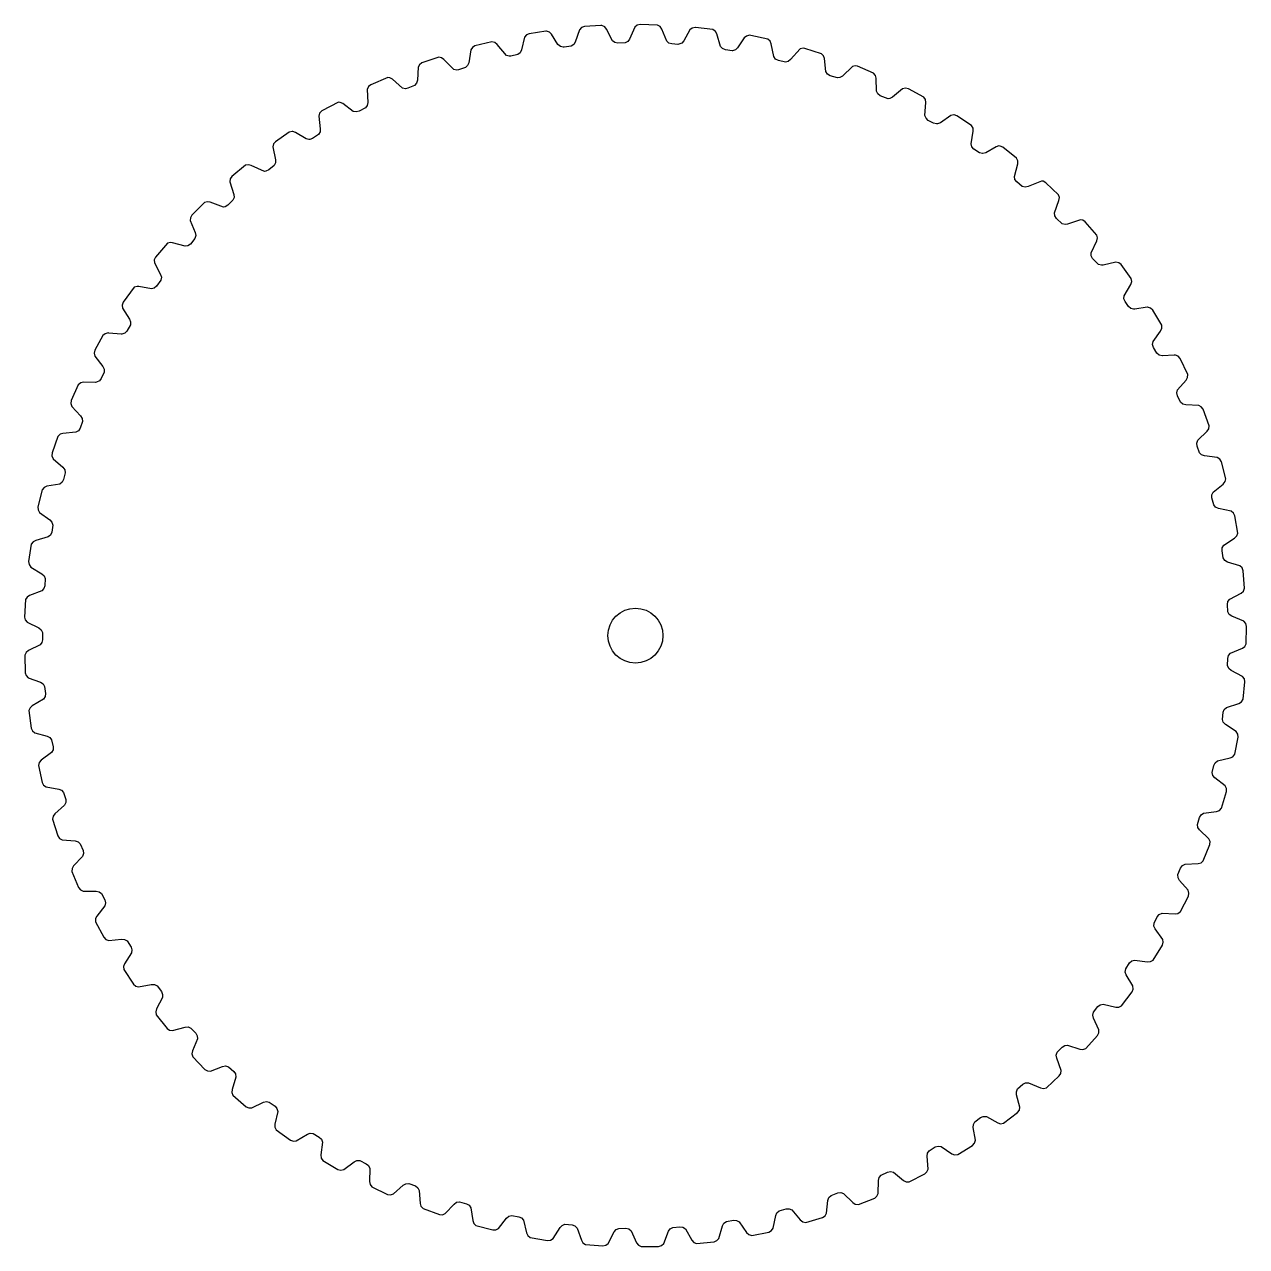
# Model space of a CAD drawing. Extents: x -56 to 56, y -56 to 56.
import ezdxf

# ---------------------------------------------------------------- set-up
doc = ezdxf.new("R2010")
doc.units = 0
doc.header["$MEASUREMENT"] = 0

msp = doc.modelspace()

# ---------------------------------------------------------------- linework, layer by layer
at = {"color": 13}
msp.add_lwpolyline([(55.4, -4.21), (55.35, -3.94), (55.19, -3.72), (54.14, -3.16), (53.94, -2.99), (53.83, -2.73), (53.84, -2.08), (53.91, -1.82), (54.09, -1.61), (55.18, -1.15), (55.4, -0.99), (55.53, -0.75), (55.55, 0.84), (55.48, 1.11), (55.29, 1.31), (54.21, 1.77), (53.98, 1.93), (53.85, 2.17), (53.81, 2.82), (53.85, 3.09), (54.02, 3.31), (55.05, 3.87), (55.26, 4.05), (55.37, 4.31), (55.25, 5.89), (55.15, 6.15), (54.95, 6.33), (53.82, 6.69), (53.59, 6.83), (53.43, 7.06), (53.33, 7.7), (53.35, 7.97), (53.49, 8.21), (54.47, 8.86), (54.67, 9.06), (54.75, 9.32), (54.48, 10.89), (54.36, 11.13), (54.14, 11.3), (52.99, 11.56), (52.74, 11.68), (52.57, 11.89), (52.41, 12.52), (52.4, 12.79), (52.52, 13.04), (53.44, 13.78), (53.61, 14), (53.68, 14.26), (53.27, 15.8), (53.12, 16.03), (52.89, 16.18), (51.72, 16.33), (51.46, 16.42), (51.27, 16.62), (51.05, 17.23), (51.02, 17.5), (51.12, 17.76), (51.97, 18.58), (52.12, 18.81), (52.16, 19.08), (51.61, 20.58), (51.44, 20.8), (51.2, 20.92), (50.02, 20.97), (49.75, 21.04), (49.55, 21.21), (49.27, 21.8), (49.22, 22.07), (49.29, 22.34), (50.06, 23.23), (50.19, 23.47), (50.2, 23.75), (49.52, 25.18), (49.34, 25.39), (49.09, 25.49), (48.98, 25.5), (47.91, 25.43), (47.87, 25.43), (47.6, 25.49), (47.39, 25.66), (47.08, 26.19), (47.01, 26.46), (47.06, 26.73), (47.74, 27.69), (47.85, 27.94), (47.84, 28.22), (47.03, 29.58), (46.83, 29.77), (46.56, 29.85), (46.53, 29.85), (45.4, 29.68), (45.29, 29.67), (45.03, 29.74), (44.81, 29.91), (44.51, 30.37), (44.41, 30.62), (44.43, 30.9), (45.03, 31.92), (45.11, 32.18), (45.07, 32.45), (44.14, 33.74), (43.93, 33.9), (43.66, 33.96), (42.51, 33.68), (42.37, 33.67), (42.1, 33.72), (41.56, 34.29), (41.44, 34.53), (41.44, 34.81), (41.94, 35.88), (42, 36.15), (41.94, 36.41), (40.89, 37.61), (40.66, 37.76), (40.46, 37.79), (39.27, 37.41), (39.07, 37.38), (38.8, 37.44), (38.27, 37.92), (38.13, 38.16), (38.1, 38.43), (38.5, 39.54), (38.54, 39.82), (38.45, 40.08), (37.3, 41.17), (37.06, 41.3), (36.92, 41.32), (35.71, 40.83), (35.44, 40.77), (35.17, 40.84), (34.66, 41.25), (34.5, 41.47), (34.45, 41.74), (34.75, 42.88), (34.76, 43.15), (34.65, 43.41), (33.4, 44.39), (33.15, 44.5), (33.05, 44.51), (32.78, 44.44), (31.84, 43.9), (31.58, 43.82), (31.55, 43.82), (31.28, 43.88), (30.77, 44.23), (30.59, 44.43), (30.51, 44.7), (30.7, 45.86), (30.69, 46.14), (30.56, 46.38), (29.23, 47.25), (28.97, 47.33), (28.93, 47.33), (28.66, 47.27), (27.72, 46.62), (27.47, 46.52), (27.36, 46.51), (27.1, 46.57), (26.62, 46.84), (26.42, 47.03), (26.32, 47.29), (26.41, 48.46), (26.37, 48.74), (26.21, 48.96), (24.81, 49.71), (24.54, 49.77), (24.28, 49.7), (23.37, 48.95), (23.12, 48.82), (22.99, 48.8), (22.25, 49.07), (22.03, 49.24), (21.91, 49.48), (21.89, 50.66), (21.83, 50.93), (21.65, 51.14), (20.19, 51.76), (19.98, 51.8), (19.72, 51.73), (18.82, 50.87), (18.59, 50.72), (18.38, 50.69), (17.7, 50.89), (17.46, 51.04), (17.32, 51.27), (17.19, 52.45), (17.1, 52.71), (16.91, 52.9), (15.4, 53.38), (15.26, 53.4), (14.99, 53.34), (14.11, 52.37), (13.9, 52.2), (13.63, 52.14), (13, 52.29), (12.75, 52.41), (12.59, 52.63), (12.35, 53.79), (12.24, 54.04), (12.03, 54.22), (10.48, 54.56), (10.38, 54.57), (10.11, 54.5), (9.9, 54.33), (9.29, 53.44), (9.09, 53.25), (8.83, 53.17), (8.8, 53.17), (8.19, 53.25), (7.93, 53.36), (7.75, 53.56), (7.41, 54.69), (7.28, 54.93), (7.05, 55.09), (5.47, 55.29), (5.44, 55.29), (5.17, 55.23), (4.96, 55.06), (4.4, 54.06), (4.21, 53.85), (3.96, 53.75), (3.86, 53.74), (3.31, 53.78), (3.05, 53.86), (2.85, 54.04), (2.4, 55.14), (2.25, 55.37), (2.01, 55.5), (0.42, 55.56), (0.16, 55.49), (-0.05, 55.31), (-0.54, 54.23), (-0.7, 54.01), (-0.94, 53.89), (-1.59, 53.86), (-1.86, 53.91), (-2.08, 54.08), (-2.62, 55.13), (-2.79, 55.34), (-3.04, 55.46), (-3.15, 55.47), (-4.63, 55.37), (-4.89, 55.27), (-5.08, 55.08), (-5.47, 53.96), (-5.61, 53.73), (-5.84, 53.58), (-6.48, 53.49), (-6.55, 53.48), (-6.82, 53.55), (-7.04, 53.72), (-7.62, 54.66), (-7.81, 54.86), (-8.07, 54.95), (-8.14, 54.95), (-9.65, 54.71), (-9.89, 54.6), (-10.07, 54.39), (-10.35, 53.24), (-10.47, 52.99), (-10.69, 52.83), (-11.32, 52.68), (-11.46, 52.66), (-11.73, 52.73), (-12.56, 53.74), (-12.77, 53.92), (-13.04, 53.99), (-14.58, 53.61), (-14.82, 53.47), (-14.97, 53.25), (-15.15, 52.08), (-15.25, 51.82), (-15.45, 51.63), (-16.07, 51.43), (-16.24, 51.4), (-16.5, 51.46), (-17.4, 52.38), (-17.62, 52.53), (-17.86, 52.58), (-19.4, 52.06), (-19.62, 51.9), (-19.75, 51.66), (-19.82, 50.49), (-19.9, 50.22), (-20.08, 50.02), (-20.68, 49.75), (-20.91, 49.71), (-21.18, 49.77), (-22.09, 50.58), (-22.33, 50.71), (-22.5, 50.74), (-24.05, 50.08), (-24.26, 49.91), (-24.37, 49.65), (-24.33, 48.47), (-24.38, 48.2), (-24.54, 47.98), (-25.11, 47.67), (-25.38, 47.6), (-25.65, 47.65), (-26.59, 48.36), (-26.84, 48.47), (-26.98, 48.49), (-28.5, 47.69), (-28.7, 47.49), (-28.78, 47.23), (-28.64, 46.06), (-28.66, 45.79), (-28.81, 45.55), (-29.34, 45.19), (-29.6, 45.09), (-29.67, 45.09), (-29.94, 45.15), (-30.88, 45.74), (-31.14, 45.83), (-31.21, 45.84), (-31.48, 45.77), (-32.72, 44.9), (-32.9, 44.69), (-32.96, 44.42), (-32.71, 43.26), (-32.71, 42.99), (-32.83, 42.74), (-33.33, 42.33), (-33.58, 42.22), (-33.72, 42.2), (-34.91, 42.74), (-35.18, 42.81), (-35.45, 42.75), (-36.67, 41.74), (-36.82, 41.51), (-36.86, 41.24), (-36.51, 40.11), (-36.48, 39.84), (-36.58, 39.58), (-37.04, 39.13), (-37.28, 38.99), (-37.45, 38.96), (-38.66, 39.39), (-38.89, 39.44), (-39.16, 39.37), (-40.31, 38.23), (-40.45, 37.99), (-40.46, 37.72), (-40, 36.63), (-39.95, 36.36), (-40.03, 36.09), (-40.45, 35.59), (-40.67, 35.44), (-40.91, 35.39), (-42.08, 35.71), (-42.25, 35.74), (-42.52, 35.68), (-43.62, 34.41), (-43.73, 34.15), (-43.72, 33.88), (-43.17, 32.84), (-43.09, 32.57), (-43.14, 32.3), (-43.52, 31.77), (-43.73, 31.59), (-43.99, 31.52), (-45.15, 31.74), (-45.29, 31.75), (-45.55, 31.68), (-46.57, 30.3), (-46.66, 30.04), (-46.62, 29.76), (-45.98, 28.77), (-45.88, 28.52), (-45.9, 28.24), (-46.23, 27.68), (-46.42, 27.48), (-46.68, 27.39), (-46.74, 27.39), (-47.85, 27.5), (-47.92, 27.51), (-48.19, 27.44), (-48.4, 27.27), (-49.13, 25.94), (-49.19, 25.67), (-49.13, 25.4), (-48.4, 24.47), (-48.28, 24.23), (-48.28, 23.95), (-48.55, 23.36), (-48.72, 23.15), (-48.97, 23.03), (-49.08, 23.02), (-50.15, 23.04), (-50.42, 22.98), (-50.64, 22.81), (-51.29, 21.36), (-51.33, 21.09), (-51.24, 20.83), (-50.43, 19.97), (-50.28, 19.74), (-50.26, 19.46), (-50.47, 18.85), (-50.63, 18.62), (-50.86, 18.48), (-52.04, 18.38), (-52.3, 18.3), (-52.5, 18.11), (-53.02, 16.61), (-53.03, 16.33), (-52.92, 16.08), (-52.03, 15.3), (-51.87, 15.08), (-51.82, 14.81), (-51.98, 14.18), (-52.11, 13.94), (-52.33, 13.78), (-53.5, 13.57), (-53.75, 13.47), (-53.93, 13.26), (-54.31, 11.72), (-54.3, 11.44), (-54.16, 11.2), (-53.21, 10.51), (-53.03, 10.3), (-52.95, 10.04), (-53.05, 9.4), (-53.16, 9.14), (-53.37, 8.97), (-54.51, 8.65), (-54.75, 8.52), (-54.91, 8.3), (-55.15, 6.73), (-55.11, 6.46), (-54.96, 6.23), (-53.94, 5.63), (-53.74, 5.44), (-53.65, 5.18), (-53.69, 4.53), (-53.77, 4.27), (-53.96, 4.08), (-55.07, 3.66), (-55.3, 3.51), (-55.44, 3.27), (-55.53, 1.69), (-55.47, 1.42), (-55.3, 1.21), (-54.23, 0.7), (-54.02, 0.53), (-53.9, 0.28), (-53.88, -0.37), (-53.94, -0.64), (-54.11, -0.85), (-55.17, -1.36), (-55.39, -1.53), (-55.51, -1.78), (-55.46, -3.37), (-55.37, -3.63), (-55.18, -3.83), (-54.07, -4.24), (-53.84, -4.39), (-53.7, -4.62), (-53.62, -5.27), (-53.66, -5.54), (-53.81, -5.77), (-54.82, -6.38), (-55.02, -6.56), (-55.12, -6.82), (-54.92, -8.4), (-54.81, -8.65), (-54.6, -8.83), (-53.46, -9.14), (-53.22, -9.26), (-53.06, -9.48), (-52.92, -10.12), (-52.93, -10.39), (-53.06, -10.64), (-54.01, -11.33), (-54.2, -11.54), (-54.27, -11.8), (-53.93, -13.36), (-53.8, -13.6), (-53.57, -13.76), (-52.41, -13.96), (-52.16, -14.06), (-51.97, -14.27), (-51.78, -14.89), (-51.77, -15.16), (-51.88, -15.42), (-52.76, -16.2), (-52.92, -16.42), (-52.97, -16.69), (-52.49, -18.21), (-52.34, -18.43), (-52.1, -18.57), (-50.92, -18.67), (-50.66, -18.75), (-50.46, -18.94), (-50.21, -19.54), (-50.17, -19.81), (-50.26, -20.07), (-51.07, -20.93), (-51.21, -21.17), (-51.23, -21.44), (-50.62, -22.9), (-50.44, -23.12), (-50.2, -23.23), (-49.01, -23.22), (-48.75, -23.28), (-48.53, -23.45), (-48.23, -24.02), (-48.17, -24.29), (-48.23, -24.56), (-48.95, -25.49), (-49.07, -25.73), (-49.07, -26.01), (-48.33, -27.41), (-48.13, -27.61), (-47.87, -27.7), (-46.7, -27.58), (-46.43, -27.61), (-46.2, -27.76), (-45.84, -28.31), (-45.76, -28.57), (-45.79, -28.84), (-46.43, -29.83), (-46.53, -30.09), (-46.5, -30.36), (-45.63, -31.69), (-45.42, -31.87), (-45.16, -31.94), (-44, -31.72), (-43.72, -31.72), (-43.48, -31.85), (-43.08, -32.36), (-42.97, -32.61), (-42.98, -32.89), (-43.53, -33.93), (-43.6, -34.2), (-43.55, -34.47), (-42.56, -35.71), (-42.34, -35.87), (-42.07, -35.91), (-40.93, -35.58), (-40.66, -35.57), (-40.4, -35.67), (-39.96, -36.14), (-39.83, -36.38), (-39.81, -36.66), (-40.26, -37.75), (-40.31, -38.02), (-40.24, -38.28), (-39.14, -39.43), (-38.9, -39.57), (-38.63, -39.59), (-37.53, -39.16), (-37.26, -39.12), (-36.99, -39.2), (-36.51, -39.63), (-36.35, -39.85), (-36.31, -40.13), (-36.66, -41.25), (-36.69, -41.53), (-36.59, -41.78), (-35.39, -42.83), (-35.14, -42.94), (-34.87, -42.94), (-33.81, -42.41), (-33.54, -42.34), (-33.28, -42.4), (-32.75, -42.78), (-32.58, -43), (-32.51, -43.26), (-32.76, -44.42), (-32.76, -44.69), (-32.64, -44.94), (-31.35, -45.87), (-31.09, -45.96), (-30.82, -45.93), (-29.81, -45.31), (-29.55, -45.22), (-29.28, -45.25), (-28.73, -45.58), (-28.53, -45.78), (-28.45, -46.04), (-28.58, -47.21), (-28.56, -47.49), (-28.41, -47.72), (-27.05, -48.53), (-26.78, -48.6), (-26.51, -48.54), (-25.57, -47.83), (-25.32, -47.72), (-25.05, -47.72), (-24.46, -48.01), (-24.25, -48.18), (-24.14, -48.44), (-24.17, -49.62), (-24.12, -49.89), (-23.96, -50.11), (-22.52, -50.79), (-22.25, -50.83), (-21.99, -50.75), (-21.11, -49.96), (-20.88, -49.82), (-20.6, -49.8), (-19.99, -50.03), (-19.77, -50.19), (-19.64, -50.43), (-19.56, -51.61), (-19.49, -51.87), (-19.3, -52.08), (-17.81, -52.63), (-17.54, -52.64), (-17.28, -52.54), (-16.48, -51.67), (-16.26, -51.51), (-15.99, -51.47), (-15.36, -51.64), (-15.12, -51.78), (-14.97, -52.01), (-14.79, -53.17), (-14.69, -53.43), (-14.49, -53.62), (-12.95, -54.03), (-12.68, -54.02), (-12.43, -53.89), (-11.72, -52.96), (-11.51, -52.78), (-11.24, -52.71), (-10.6, -52.83), (-10.35, -52.94), (-10.18, -53.15), (-9.89, -54.3), (-9.77, -54.54), (-9.55, -54.71), (-7.98, -54.98), (-7.71, -54.95), (-7.48, -54.8), (-6.85, -53.8), (-6.66, -53.61), (-6.4, -53.51), (-5.75, -53.57), (-5.5, -53.66), (-5.3, -53.86), (-4.91, -54.97), (-4.77, -55.21), (-4.54, -55.35), (-2.95, -55.48), (-2.68, -55.42), (-2.47, -55.26), (-1.93, -54.2), (-1.76, -53.99), (-1.51, -53.88), (-0.86, -53.87), (-0.59, -53.94), (-0.38, -54.12), (0.11, -55.19), (0.27, -55.41), (0.52, -55.54), (2.11, -55.52), (2.37, -55.44), (2.57, -55.25), (3.01, -54.15), (3.16, -53.93), (3.4, -53.79), (4.04, -53.73), (4.31, -53.77), (4.54, -53.93), (5.13, -54.95), (5.31, -55.16), (5.56, -55.26), (7.15, -55.1), (7.4, -54.99), (7.58, -54.79), (7.92, -53.66), (8.05, -53.42), (8.27, -53.26), (8.91, -53.14), (9.19, -53.16), (9.42, -53.29), (10.1, -54.26), (10.3, -54.44), (10.57, -54.52), (12.13, -54.22), (12.37, -54.09), (12.53, -53.87), (12.76, -52.71), (12.87, -52.46), (13.08, -52.28), (13.71, -52.11), (13.98, -52.1), (14.23, -52.21), (14.99, -53.12), (15.21, -53.28), (15.48, -53.34), (17.01, -52.89), (17.24, -52.74), (17.38, -52.51), (17.5, -51.34), (17.59, -51.07), (17.78, -50.88), (18.39, -50.64), (18.66, -50.61), (18.92, -50.7), (19.76, -51.53), (19.99, -51.68), (20.27, -51.71), (21.75, -51.13), (21.96, -50.96), (22.08, -50.71), (22.1, -49.53), (22.16, -49.26), (22.34, -49.05), (22.92, -48.76), (23.19, -48.71), (23.45, -48.77), (24.37, -49.52), (24.61, -49.65), (24.88, -49.65), (26.3, -48.94), (26.5, -48.75), (26.6, -48.49), (26.51, -47.32), (26.55, -47.04), (26.7, -46.82), (27.26, -46.48), (27.52, -46.4), (27.79, -46.44), (28.77, -47.1), (29.02, -47.2), (29.3, -47.18), (30.65, -46.34), (30.83, -46.14), (30.9, -45.87), (30.71, -44.71), (30.72, -44.43), (30.85, -44.19), (31.37, -43.81), (31.62, -43.7), (31.9, -43.72), (32.93, -44.29), (33.2, -44.37), (33.47, -44.32), (34.73, -43.36), (34.9, -43.14), (34.95, -42.87), (34.64, -41.73), (34.63, -41.46), (34.74, -41.21), (35.22, -40.77), (35.47, -40.64), (35.74, -40.64), (36.82, -41.11), (37.09, -41.17), (37.36, -41.1), (38.53, -40.03), (38.67, -39.79), (38.7, -39.52), (38.3, -38.41), (38.26, -38.14), (38.34, -37.88), (38.79, -37.4), (39.02, -37.25), (39.29, -37.22), (40.41, -37.59), (40.68, -37.62), (40.94, -37.53), (42.01, -36.36), (42.13, -36.11), (42.13, -35.83), (41.63, -34.77), (41.57, -34.5), (41.63, -34.23), (42.03, -33.72), (42.24, -33.55), (42.51, -33.49), (43.66, -33.76), (43.93, -33.77), (44.18, -33.65), (45.14, -32.38), (45.24, -32.13), (45.22, -31.85), (44.62, -30.84), (44.53, -30.58), (44.57, -30.3), (44.92, -29.76), (45.12, -29.57), (45.38, -29.49), (46.55, -29.65), (46.82, -29.63), (47.06, -29.49), (47.9, -28.15), (47.98, -27.88), (47.93, -27.61), (47.24, -26.65), (47.13, -26.4), (47.14, -26.13), (47.44, -25.55), (47.62, -25.34), (47.87, -25.24), (49.05, -25.3), (49.32, -25.25), (49.55, -25.09), (50.26, -23.67), (50.31, -23.4), (50.24, -23.14), (49.47, -22.25), (49.33, -22.01), (49.32, -21.73), (49.56, -21.13), (49.73, -20.91), (49.97, -20.78), (51.15, -20.73), (51.42, -20.66), (51.62, -20.48), (52.21, -19), (52.23, -18.73), (52.13, -18.47), (51.28, -17.66), (51.13, -17.43), (51.09, -17.16), (51.28, -16.53), (51.42, -16.3), (51.65, -16.15), (52.82, -15.99), (53.08, -15.9), (53.27, -15.7), (53.72, -14.18), (53.72, -13.9), (53.6, -13.66), (52.68, -12.92), (52.5, -12.71), (52.44, -12.44), (52.57, -11.8), (52.69, -11.55), (52.91, -11.39), (54.06, -11.12), (54.31, -11.01), (54.48, -10.79), (54.79, -9.23), (54.76, -8.96), (54.62, -8.73), (53.63, -8.08), (53.44, -7.88), (53.36, -7.62), (53.43, -6.97), (53.52, -6.72), (53.72, -6.53), (54.85, -6.16), (55.08, -6.02), (55.24, -5.79)], close=True, dxfattribs=at)
msp.add_circle((0, 0), 2.5, dxfattribs=at)

doc.saveas('drawing.dxf')
